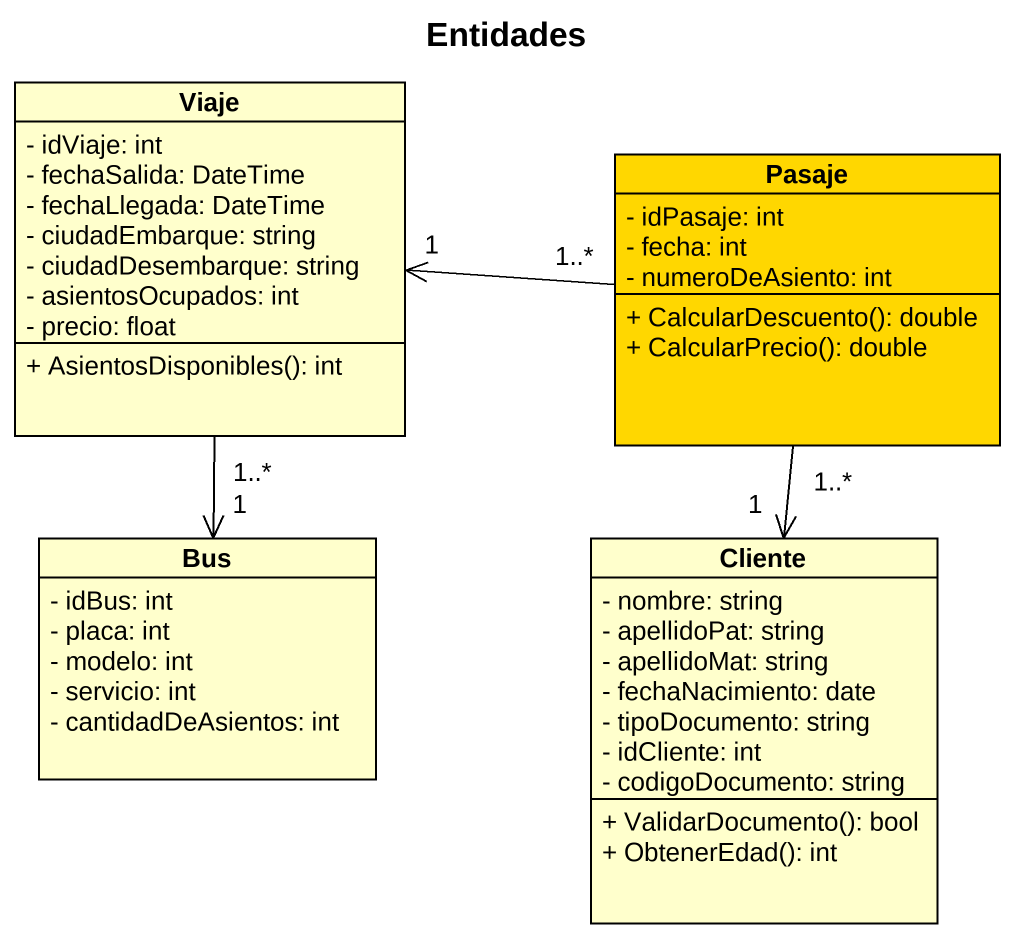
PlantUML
@startuml
title Entidades
hide circle
hide empty members
skinparam classAttributeIconSize 0
class Viaje {
  - idViaje: int
  - fechaSalida: DateTime
  - fechaLlegada: DateTime
  - ciudadEmbarque: string
  - ciudadDesembarque: string
  - asientosOcupados: int
  - precio: float
  + AsientosDisponibles(): int
}
class Pasaje #FFD700 {
  - idPasaje: int
  - fecha: int
  - numeroDeAsiento: int
  + CalcularDescuento(): double
  + CalcularPrecio(): double
}
class Bus {
  - idBus: int
  - placa: int
  - modelo: int
  - servicio: int
  - cantidadDeAsientos: int
}
class Cliente {
  - nombre: string
  - apellidoPat: string
  - apellidoMat: string
  - fechaNacimiento: date
  - tipoDocumento: string
  - idCliente: int
  - codigoDocumento: string
  + ValidarDocumento(): bool
  + ObtenerEdad(): int
}
Viaje "1..*" --> "1" Bus
Pasaje "1..*" -left-> "1" Viaje
Pasaje "1..*" --> "1" Cliente
@enduml
